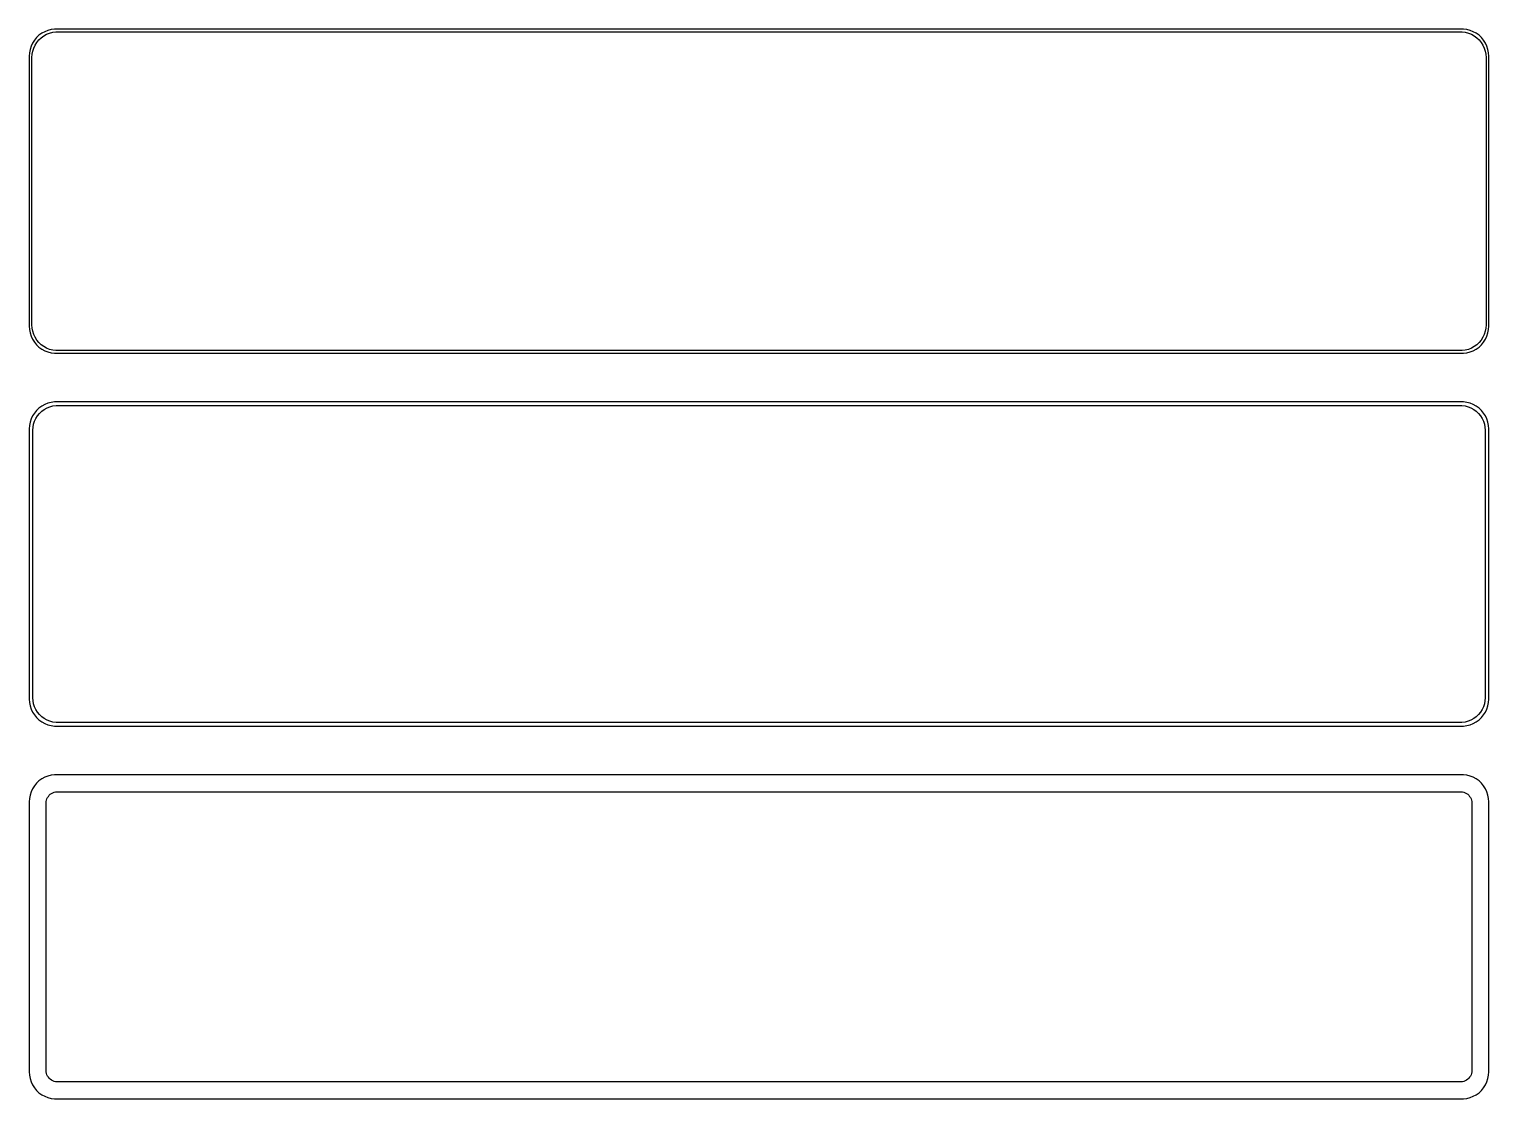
# Model space of a CAD drawing. Header units: metres. Extents: x -135 to 135, y 177 to 375.
import ezdxf

# ---------------------------------------------------------------- set-up
doc = ezdxf.new("R2010")
doc.units = ezdxf.units.M

msp = doc.modelspace()

# ---------------------------------------------------------------- linework, layer by layer
for p, q in [((-134.045, 372.939), (-134.382, 372.409)), ((-133.645, 373.423), (-134.045, 372.939)), ((-133.187, 373.853), (-133.645, 373.423)), ((-133.593, 372.542), (-133.213, 373.002)), ((-133.213, 373.002), (-132.778, 373.41)), ((-132.679, 374.222), (-133.187, 373.853)), ((-132.778, 373.41), (-132.295, 373.761)), ((-132.129, 374.524), (-132.679, 374.222)), ((-132.295, 373.761), (-131.772, 374.048)), ((-131.545, 374.755), (-132.129, 374.524)), ((-131.772, 374.048), (-131.218, 374.268)), ((-130.937, 374.911), (-131.545, 374.755)), ((-131.218, 374.268), (-130.64, 374.416)), ((-130.314, 374.99), (-130.937, 374.911)), ((-130.64, 374.416), (-130.048, 374.491)), ((130.314, 374.99), (-130.314, 374.99)), ((-130.048, 374.491), (130.048, 374.491)), ((130.048, 374.491), (130.64, 374.416)), ((130.937, 374.911), (130.314, 374.99)), ((130.64, 374.416), (131.218, 374.268)), ((131.545, 374.755), (130.937, 374.911)), ((131.218, 374.268), (131.772, 374.048)), ((132.129, 374.524), (131.545, 374.755)), ((131.772, 374.048), (132.295, 373.761)), ((132.679, 374.222), (132.129, 374.524)), ((132.295, 373.761), (132.778, 373.41)), ((133.187, 373.853), (132.679, 374.222)), ((132.778, 373.41), (133.213, 373.002)), ((133.645, 373.423), (133.187, 373.853)), ((133.213, 373.002), (133.593, 372.542)), ((134.045, 372.939), (133.645, 373.423)), ((134.382, 372.409), (134.045, 372.939)), ((-134.961, 370.627), (-135, 370)), ((-135, 370), (-135, 320)), ((-134.843, 371.243), (-134.961, 370.627)), ((-134.649, 371.841), (-134.843, 371.243)), ((-134.382, 372.409), (-134.649, 371.841)), ((-134.5, 369.75), (-134.463, 370.345)), ((-134.463, 370.345), (-134.351, 370.931)), ((-134.351, 370.931), (-134.166, 371.499)), ((-134.166, 371.499), (-133.912, 372.038)), ((-133.912, 372.038), (-133.593, 372.542)), ((133.593, 372.542), (133.912, 372.038)), ((133.912, 372.038), (134.166, 371.499)), ((134.166, 371.499), (134.351, 370.931)), ((134.351, 370.931), (134.463, 370.345)), ((134.649, 371.841), (134.382, 372.409)), ((134.463, 370.345), (134.5, 369.75)), ((134.843, 371.243), (134.649, 371.841)), ((134.961, 370.627), (134.843, 371.243)), ((135, 370), (134.961, 370.627)), ((135, 320), (135, 370)), ((-134.5, 320.25), (-134.5, 369.75)), ((134.5, 369.75), (134.5, 320.25)), ((-135, 320), (-134.961, 319.373)), ((-134.961, 319.373), (-134.843, 318.757)), ((-134.843, 318.757), (-134.649, 318.159)), ((-134.463, 319.655), (-134.5, 320.25)), ((-134.351, 319.069), (-134.463, 319.655)), ((-134.166, 318.501), (-134.351, 319.069)), ((134.351, 319.069), (134.166, 318.501)), ((134.463, 319.655), (134.351, 319.069)), ((134.5, 320.25), (134.463, 319.655)), ((134.649, 318.159), (134.843, 318.757)), ((134.843, 318.757), (134.961, 319.373)), ((134.961, 319.373), (135, 320)), ((-134.649, 318.159), (-134.382, 317.591)), ((-134.382, 317.591), (-134.045, 317.061)), ((-133.912, 317.962), (-134.166, 318.501)), ((-134.045, 317.061), (-133.645, 316.577)), ((-133.593, 317.458), (-133.912, 317.962)), ((-133.645, 316.577), (-133.187, 316.147)), ((-133.213, 316.998), (-133.593, 317.458)), ((-132.778, 316.59), (-133.213, 316.998)), ((-133.187, 316.147), (-132.679, 315.778)), ((-132.295, 316.239), (-132.778, 316.59)), ((-131.772, 315.952), (-132.295, 316.239)), ((-131.218, 315.732), (-131.772, 315.952)), ((131.772, 315.952), (131.218, 315.732)), ((132.295, 316.239), (131.772, 315.952)), ((132.778, 316.59), (132.295, 316.239)), ((132.679, 315.778), (133.187, 316.147)), ((133.213, 316.998), (132.778, 316.59)), ((133.187, 316.147), (133.645, 316.577)), ((133.593, 317.458), (133.213, 316.998)), ((133.912, 317.962), (133.593, 317.458)), ((133.645, 316.577), (134.045, 317.061)), ((134.166, 318.501), (133.912, 317.962)), ((134.045, 317.061), (134.382, 317.591)), ((134.382, 317.591), (134.649, 318.159)), ((-132.679, 315.778), (-132.129, 315.476)), ((-132.129, 315.476), (-131.545, 315.245)), ((-131.545, 315.245), (-130.937, 315.089)), ((-130.64, 315.584), (-131.218, 315.732)), ((-130.937, 315.089), (-130.314, 315.01)), ((-130.048, 315.509), (-130.64, 315.584)), ((-130.314, 315.01), (130.314, 315.01)), ((130.048, 315.509), (-130.048, 315.509)), ((130.64, 315.584), (130.048, 315.509)), ((130.314, 315.01), (130.937, 315.089)), ((131.218, 315.732), (130.64, 315.584)), ((130.937, 315.089), (131.545, 315.245)), ((131.545, 315.245), (132.129, 315.476)), ((132.129, 315.476), (132.679, 315.778)), ((-132.679, 305.222), (-133.187, 304.853)), ((-132.129, 305.524), (-132.679, 305.222)), ((-131.545, 305.755), (-132.129, 305.524)), ((-131.699, 304.893), (-131.165, 305.104)), ((-130.937, 305.911), (-131.545, 305.755)), ((-131.165, 305.104), (-130.608, 305.247)), ((-130.314, 305.99), (-130.937, 305.911)), ((-130.608, 305.247), (-130.037, 305.319)), ((130.314, 305.99), (-130.314, 305.99)), ((-130.037, 305.319), (130.037, 305.319)), ((130.037, 305.319), (130.608, 305.247)), ((130.937, 305.911), (130.314, 305.99)), ((130.608, 305.247), (131.165, 305.104)), ((131.545, 305.755), (130.937, 305.911)), ((131.165, 305.104), (131.699, 304.893)), ((132.129, 305.524), (131.545, 305.755)), ((132.679, 305.222), (132.129, 305.524)), ((133.187, 304.853), (132.679, 305.222)), ((-134.649, 302.841), (-134.843, 302.243)), ((-134.382, 303.409), (-134.649, 302.841)), ((-134.045, 303.939), (-134.382, 303.409)), ((-134.185, 301.889), (-134.007, 302.435)), ((-133.645, 304.423), (-134.045, 303.939)), ((-134.007, 302.435), (-133.762, 302.956)), ((-133.762, 302.956), (-133.454, 303.441)), ((-133.187, 304.853), (-133.645, 304.423)), ((-133.454, 303.441), (-133.088, 303.884)), ((-133.088, 303.884), (-132.668, 304.278)), ((-132.668, 304.278), (-132.203, 304.616)), ((-132.203, 304.616), (-131.699, 304.893)), ((131.699, 304.893), (132.203, 304.616)), ((132.203, 304.616), (132.668, 304.278)), ((132.668, 304.278), (133.088, 303.884)), ((133.088, 303.884), (133.454, 303.441)), ((133.645, 304.423), (133.187, 304.853)), ((133.454, 303.441), (133.762, 302.956)), ((134.045, 303.939), (133.645, 304.423)), ((133.762, 302.956), (134.007, 302.435)), ((134.007, 302.435), (134.185, 301.889)), ((134.382, 303.409), (134.045, 303.939)), ((134.649, 302.841), (134.382, 303.409)), ((134.843, 302.243), (134.649, 302.841)), ((-134.961, 301.627), (-135, 301)), ((-135, 301), (-135, 251)), ((-134.843, 302.243), (-134.961, 301.627)), ((-134.328, 300.75), (-134.292, 301.324)), ((-134.328, 251.25), (-134.328, 300.75)), ((-134.292, 301.324), (-134.185, 301.889)), ((134.185, 301.889), (134.292, 301.324)), ((134.292, 301.324), (134.328, 300.75)), ((134.328, 300.75), (134.328, 251.25)), ((134.961, 301.627), (134.843, 302.243)), ((135, 301), (134.961, 301.627)), ((135, 251), (135, 301)), ((-134.292, 250.676), (-134.328, 251.25)), ((134.328, 251.25), (134.292, 250.676)), ((-135, 251), (-134.961, 250.373)), ((-134.961, 250.373), (-134.843, 249.757)), ((-134.843, 249.757), (-134.649, 249.159)), ((-134.649, 249.159), (-134.382, 248.591)), ((-134.382, 248.591), (-134.045, 248.061)), ((-134.185, 250.111), (-134.292, 250.676)), ((-134.007, 249.565), (-134.185, 250.111)), ((-133.762, 249.044), (-134.007, 249.565)), ((-133.454, 248.559), (-133.762, 249.044)), ((-133.088, 248.116), (-133.454, 248.559)), ((133.454, 248.559), (133.088, 248.116)), ((133.762, 249.044), (133.454, 248.559)), ((134.007, 249.565), (133.762, 249.044)), ((134.185, 250.111), (134.007, 249.565)), ((134.045, 248.061), (134.382, 248.591)), ((134.292, 250.676), (134.185, 250.111)), ((134.382, 248.591), (134.649, 249.159)), ((134.649, 249.159), (134.843, 249.757)), ((134.843, 249.757), (134.961, 250.373)), ((134.961, 250.373), (135, 251)), ((-134.045, 248.061), (-133.645, 247.577)), ((-133.645, 247.577), (-133.187, 247.147)), ((-133.187, 247.147), (-132.679, 246.778)), ((-132.668, 247.722), (-133.088, 248.116)), ((-132.679, 246.778), (-132.129, 246.476)), ((-132.203, 247.384), (-132.668, 247.722)), ((-131.699, 247.107), (-132.203, 247.384)), ((-132.129, 246.476), (-131.545, 246.245)), ((-131.165, 246.896), (-131.699, 247.107)), ((-131.545, 246.245), (-130.937, 246.089)), ((-130.608, 246.753), (-131.165, 246.896)), ((-130.937, 246.089), (-130.314, 246.01)), ((-130.037, 246.681), (-130.608, 246.753)), ((-130.314, 246.01), (130.314, 246.01)), ((130.037, 246.681), (-130.037, 246.681)), ((130.608, 246.753), (130.037, 246.681)), ((130.314, 246.01), (130.937, 246.089)), ((131.165, 246.896), (130.608, 246.753)), ((130.937, 246.089), (131.545, 246.245)), ((131.699, 247.107), (131.165, 246.896)), ((131.545, 246.245), (132.129, 246.476)), ((132.203, 247.384), (131.699, 247.107)), ((132.129, 246.476), (132.679, 246.778)), ((132.668, 247.722), (132.203, 247.384)), ((133.088, 248.116), (132.668, 247.722)), ((132.679, 246.778), (133.187, 247.147)), ((133.187, 247.147), (133.645, 247.577)), ((133.645, 247.577), (134.045, 248.061)), ((-134.045, 234.939), (-134.382, 234.409)), ((-133.645, 235.423), (-134.045, 234.939)), ((-133.187, 235.853), (-133.645, 235.423)), ((-132.679, 236.222), (-133.187, 235.853)), ((-132.129, 236.524), (-132.679, 236.222)), ((-131.545, 236.755), (-132.129, 236.524)), ((-130.937, 236.911), (-131.545, 236.755)), ((-130.314, 236.99), (-130.937, 236.911)), ((130.314, 236.99), (-130.314, 236.99)), ((130.937, 236.911), (130.314, 236.99)), ((131.545, 236.755), (130.937, 236.911)), ((132.129, 236.524), (131.545, 236.755)), ((132.679, 236.222), (132.129, 236.524)), ((133.187, 235.853), (132.679, 236.222)), ((133.645, 235.423), (133.187, 235.853)), ((134.045, 234.939), (133.645, 235.423)), ((134.382, 234.409), (134.045, 234.939)), ((-134.961, 232.627), (-135, 232)), ((-134.843, 233.243), (-134.961, 232.627)), ((-134.649, 233.841), (-134.843, 233.243)), ((-134.382, 234.409), (-134.649, 233.841)), ((-131.843, 232.014), (-131.793, 232.275)), ((-131.793, 232.275), (-131.711, 232.527)), ((-131.711, 232.527), (-131.599, 232.766)), ((-131.599, 232.766), (-131.457, 232.99)), ((-131.457, 232.99), (-131.288, 233.194)), ((-131.288, 233.194), (-131.095, 233.375)), ((-131.095, 233.375), (-130.88, 233.531)), ((-130.88, 233.531), (-130.648, 233.659)), ((-130.648, 233.659), (-130.402, 233.756)), ((-130.402, 233.756), (-130.145, 233.822)), ((-130.145, 233.822), (-129.882, 233.855)), ((-129.882, 233.855), (129.882, 233.855)), ((129.882, 233.855), (130.145, 233.822)), ((130.145, 233.822), (130.402, 233.756)), ((130.402, 233.756), (130.648, 233.659)), ((130.648, 233.659), (130.88, 233.531)), ((130.88, 233.531), (131.095, 233.375)), ((131.095, 233.375), (131.288, 233.194)), ((131.288, 233.194), (131.457, 232.99)), ((131.457, 232.99), (131.599, 232.766)), ((131.599, 232.766), (131.711, 232.527)), ((131.711, 232.527), (131.793, 232.275)), ((131.793, 232.275), (131.843, 232.014)), ((134.649, 233.841), (134.382, 234.409)), ((134.843, 233.243), (134.649, 233.841)), ((134.961, 232.627), (134.843, 233.243)), ((135, 232), (134.961, 232.627)), ((-135, 232), (-135, 182)), ((-131.86, 231.75), (-131.843, 232.014)), ((-131.86, 182.25), (-131.86, 231.75)), ((131.843, 232.014), (131.86, 231.75)), ((131.86, 231.75), (131.86, 182.25)), ((135, 182), (135, 232)), ((-135, 182), (-134.961, 181.373)), ((-134.961, 181.373), (-134.843, 180.757)), ((-131.843, 181.986), (-131.86, 182.25)), ((-131.793, 181.725), (-131.843, 181.986)), ((-131.711, 181.473), (-131.793, 181.725)), ((-131.599, 181.234), (-131.711, 181.473)), ((-131.457, 181.01), (-131.599, 181.234)), ((-131.288, 180.806), (-131.457, 181.01)), ((131.457, 181.01), (131.288, 180.806)), ((131.599, 181.234), (131.457, 181.01)), ((131.711, 181.473), (131.599, 181.234)), ((131.793, 181.725), (131.711, 181.473)), ((131.843, 181.986), (131.793, 181.725)), ((131.86, 182.25), (131.843, 181.986)), ((134.843, 180.757), (134.961, 181.373)), ((134.961, 181.373), (135, 182)), ((-134.843, 180.757), (-134.649, 180.159)), ((-134.649, 180.159), (-134.382, 179.591)), ((-134.382, 179.591), (-134.045, 179.061)), ((-134.045, 179.061), (-133.645, 178.577)), ((-133.645, 178.577), (-133.187, 178.147)), ((-131.095, 180.625), (-131.288, 180.806)), ((-130.88, 180.469), (-131.095, 180.625)), ((-130.648, 180.341), (-130.88, 180.469)), ((-130.402, 180.244), (-130.648, 180.341)), ((-130.145, 180.178), (-130.402, 180.244)), ((-129.882, 180.145), (-130.145, 180.178)), ((129.882, 180.145), (-129.882, 180.145)), ((130.145, 180.178), (129.882, 180.145)), ((130.402, 180.244), (130.145, 180.178)), ((130.648, 180.341), (130.402, 180.244)), ((130.88, 180.469), (130.648, 180.341)), ((131.095, 180.625), (130.88, 180.469)), ((131.288, 180.806), (131.095, 180.625)), ((133.187, 178.147), (133.645, 178.577)), ((133.645, 178.577), (134.045, 179.061)), ((134.045, 179.061), (134.382, 179.591)), ((134.382, 179.591), (134.649, 180.159)), ((134.649, 180.159), (134.843, 180.757)), ((-133.187, 178.147), (-132.679, 177.778)), ((-132.679, 177.778), (-132.129, 177.476)), ((-132.129, 177.476), (-131.545, 177.245)), ((-131.545, 177.245), (-130.937, 177.089)), ((-130.937, 177.089), (-130.314, 177.01)), ((-130.314, 177.01), (130.314, 177.01)), ((130.314, 177.01), (130.937, 177.089)), ((130.937, 177.089), (131.545, 177.245)), ((131.545, 177.245), (132.129, 177.476)), ((132.129, 177.476), (132.679, 177.778)), ((132.679, 177.778), (133.187, 178.147))]:
    msp.add_line(p, q)

doc.saveas('drawing.dxf')
